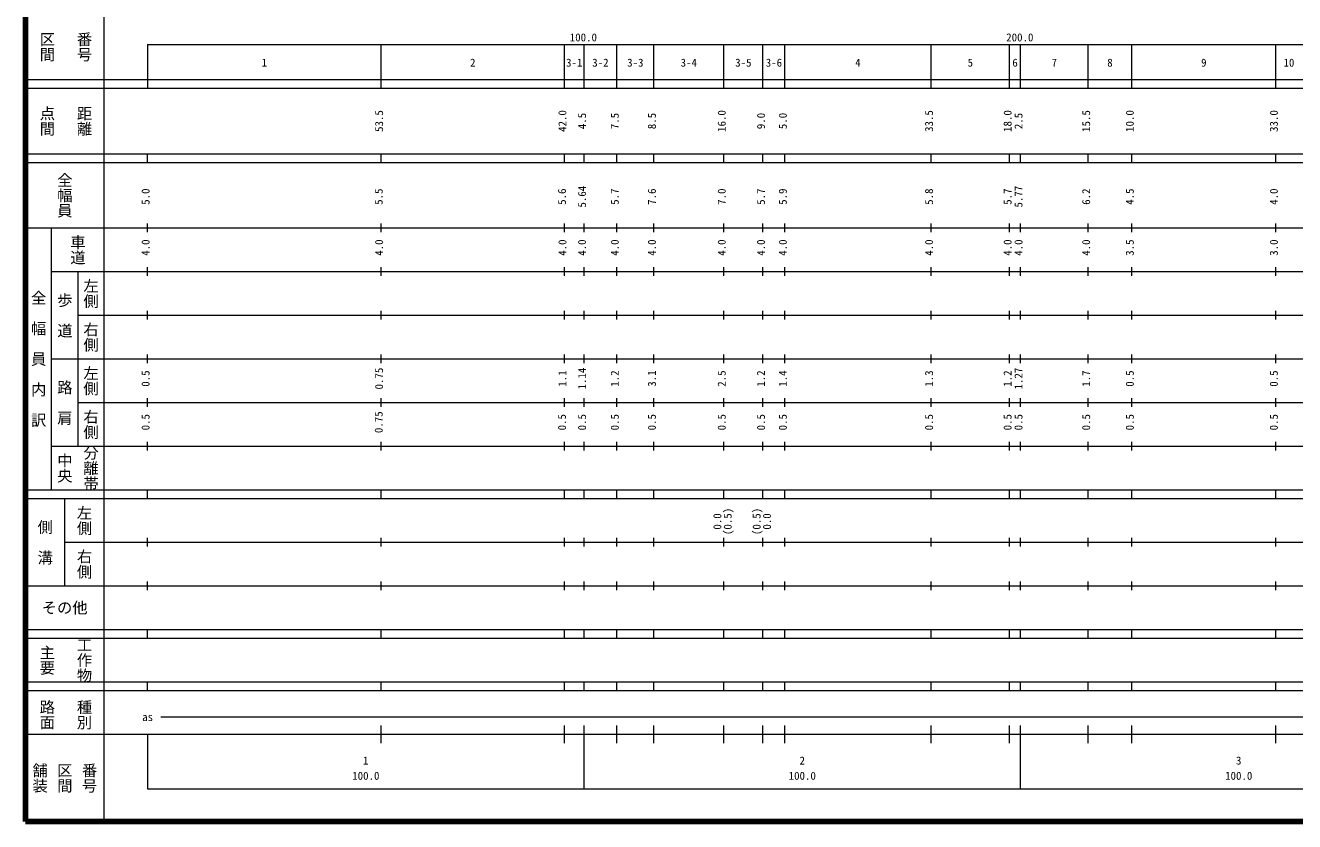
# Model space of a CAD drawing. Units: millimetres, scale not verified. Extents: x 40000 to 680000, y 20000 to 380000.
# Drawn here: x 40000 to 330803, y 20000 to 202409 of the extents above; entities that cross this region are included whole.
import ezdxf
from ezdxf.enums import TextEntityAlignment as Align

# ---------------------------------------------------------------- set-up
doc = ezdxf.new("R2010")
doc.units = ezdxf.units.MM
doc.header["$LTSCALE"] = 1000
doc.layers.add('M-TTL', color=2, linetype='Continuous', lineweight=140)
doc.layers.add('M-TTL-BAND', color=7, linetype='Continuous', lineweight=13)
doc.styles.add('@ＭＳ ゴシック', font='')
doc.styles.add('ＭＳ ゴシック', font='')
doc.styles.get('@ＭＳ ゴシック').set_extended_font_data('@MS Gothic')
doc.styles.get('ＭＳ ゴシック').set_extended_font_data('MS Gothic')

msp = doc.modelspace()

# ---------------------------------------------------------------- linework, layer by layer
at = {"layer": 'M-TTL'}
for p, q in [((40000, 380000), (40000, 20000)), ((40000, 20000), (680000, 20000))]:
    msp.add_line(p, q, dxfattribs=at)
at = {"layer": 'M-TTL-BAND'}
for p, q in [((58000, 370000), (58000, 20000)), ((68000, 198000), (579000, 198000)), ((68000, 198000), (68000, 188000)), ((121500, 188000), (121500, 198000)), ((163500, 188000), (163500, 198000)), ((168000, 188000), (168000, 198000)), ((175500, 188000), (175500, 198000)), ((184000, 188000), (184000, 198000)), ((200000, 188000), (200000, 198000)), ((209000, 188000), (209000, 198000)), ((214000, 188000), (214000, 198000)), ((247500, 188000), (247500, 198000)), ((265500, 188000), (265500, 198000)), ((268000, 188000), (268000, 198000)), ((283500, 188000), (283500, 198000)), ((293500, 188000), (293500, 198000)), ((326500, 188000), (326500, 198000)), ((40000, 190000), (579000, 190000)), ((40000, 188000), (579000, 188000)), ((40000, 173000), (579000, 173000)), ((68000, 171000), (68000, 173000)), ((121500, 171000), (121500, 173000)), ((163500, 171000), (163500, 173000)), ((168000, 171000), (168000, 173000)), ((175500, 171000), (175500, 173000)), ((184000, 171000), (184000, 173000)), ((200000, 171000), (200000, 173000)), ((209000, 171000), (209000, 173000)), ((214000, 171000), (214000, 173000)), ((247500, 171000), (247500, 173000)), ((265500, 171000), (265500, 173000)), ((268000, 171000), (268000, 173000)), ((283500, 171000), (283500, 173000)), ((293500, 171000), (293500, 173000)), ((326500, 171000), (326500, 173000)), ((40000, 171000), (579000, 171000)), ((40000, 156000), (579000, 156000)), ((46000, 96000), (46000, 156000)), ((68000, 155000), (68000, 157000)), ((121500, 155000), (121500, 157000)), ((163500, 155000), (163500, 157000)), ((168000, 155000), (168000, 157000)), ((175500, 155000), (175500, 157000)), ((184000, 155000), (184000, 157000)), ((200000, 155000), (200000, 157000)), ((209000, 155000), (209000, 157000)), ((214000, 155000), (214000, 157000)), ((247500, 155000), (247500, 157000)), ((265500, 155000), (265500, 157000)), ((268000, 155000), (268000, 157000)), ((283500, 155000), (283500, 157000)), ((293500, 155000), (293500, 157000)), ((326500, 155000), (326500, 157000)), ((46000, 146000), (579000, 146000)), ((52000, 146000), (52000, 106000)), ((68000, 145000), (68000, 147000)), ((121500, 145000), (121500, 147000)), ((163500, 145000), (163500, 147000)), ((168000, 145000), (168000, 147000)), ((175500, 145000), (175500, 147000)), ((184000, 145000), (184000, 147000)), ((200000, 145000), (200000, 147000)), ((209000, 145000), (209000, 147000)), ((214000, 145000), (214000, 147000)), ((247500, 145000), (247500, 147000)), ((265500, 145000), (265500, 147000)), ((268000, 145000), (268000, 147000)), ((283500, 145000), (283500, 147000)), ((293500, 145000), (293500, 147000)), ((326500, 145000), (326500, 147000)), ((68000, 135000), (68000, 137000)), ((121500, 135000), (121500, 137000)), ((163500, 135000), (163500, 137000)), ((168000, 135000), (168000, 137000)), ((175500, 135000), (175500, 137000)), ((184000, 135000), (184000, 137000)), ((200000, 135000), (200000, 137000)), ((209000, 135000), (209000, 137000)), ((214000, 135000), (214000, 137000)), ((247500, 135000), (247500, 137000)), ((265500, 135000), (265500, 137000)), ((268000, 135000), (268000, 137000)), ((283500, 135000), (283500, 137000)), ((293500, 135000), (293500, 137000)), ((326500, 135000), (326500, 137000)), ((52000, 136000), (579000, 136000)), ((46000, 126000), (579000, 126000)), ((68000, 125000), (68000, 127000)), ((121500, 125000), (121500, 127000)), ((163500, 125000), (163500, 127000)), ((168000, 125000), (168000, 127000)), ((175500, 125000), (175500, 127000)), ((184000, 125000), (184000, 127000)), ((200000, 125000), (200000, 127000)), ((209000, 125000), (209000, 127000)), ((214000, 125000), (214000, 127000)), ((247500, 125000), (247500, 127000)), ((265500, 125000), (265500, 127000)), ((268000, 125000), (268000, 127000)), ((283500, 125000), (283500, 127000)), ((293500, 125000), (293500, 127000)), ((326500, 125000), (326500, 127000)), ((68000, 115000), (68000, 117000)), ((121500, 115000), (121500, 117000)), ((163500, 115000), (163500, 117000)), ((168000, 115000), (168000, 117000)), ((175500, 115000), (175500, 117000)), ((184000, 115000), (184000, 117000)), ((200000, 115000), (200000, 117000)), ((209000, 115000), (209000, 117000)), ((214000, 115000), (214000, 117000)), ((247500, 115000), (247500, 117000)), ((265500, 115000), (265500, 117000)), ((268000, 115000), (268000, 117000)), ((283500, 115000), (283500, 117000)), ((293500, 115000), (293500, 117000)), ((326500, 115000), (326500, 117000)), ((52000, 116000), (579000, 116000)), ((46000, 106000), (579000, 106000)), ((68000, 105000), (68000, 107000)), ((121500, 105000), (121500, 107000)), ((163500, 105000), (163500, 107000)), ((168000, 105000), (168000, 107000)), ((175500, 105000), (175500, 107000)), ((184000, 105000), (184000, 107000)), ((200000, 105000), (200000, 107000)), ((209000, 105000), (209000, 107000)), ((214000, 105000), (214000, 107000)), ((247500, 105000), (247500, 107000)), ((265500, 105000), (265500, 107000)), ((268000, 105000), (268000, 107000)), ((283500, 105000), (283500, 107000)), ((293500, 105000), (293500, 107000)), ((326500, 105000), (326500, 107000)), ((40000, 96000), (579000, 96000)), ((68000, 94000), (68000, 96000)), ((121500, 94000), (121500, 96000)), ((163500, 94000), (163500, 96000)), ((168000, 94000), (168000, 96000)), ((175500, 94000), (175500, 96000)), ((184000, 94000), (184000, 96000)), ((200000, 94000), (200000, 96000)), ((209000, 94000), (209000, 96000)), ((214000, 94000), (214000, 96000)), ((247500, 94000), (247500, 96000)), ((265500, 94000), (265500, 96000)), ((268000, 94000), (268000, 96000)), ((283500, 94000), (283500, 96000)), ((293500, 94000), (293500, 96000)), ((326500, 94000), (326500, 96000)), ((40000, 94000), (579000, 94000)), ((49000, 94000), (49000, 74000)), ((68000, 83000), (68000, 85000)), ((121500, 83000), (121500, 85000)), ((163500, 83000), (163500, 85000)), ((168000, 83000), (168000, 85000)), ((175500, 83000), (175500, 85000)), ((184000, 83000), (184000, 85000)), ((200000, 83000), (200000, 85000)), ((209000, 83000), (209000, 85000)), ((214000, 83000), (214000, 85000)), ((247500, 83000), (247500, 85000)), ((265500, 83000), (265500, 85000)), ((268000, 83000), (268000, 85000)), ((283500, 83000), (283500, 85000)), ((293500, 83000), (293500, 85000)), ((326500, 83000), (326500, 85000)), ((49000, 84000), (579000, 84000)), ((40000, 74000), (579000, 74000)), ((68000, 73000), (68000, 75000)), ((121500, 73000), (121500, 75000)), ((163500, 73000), (163500, 75000)), ((168000, 73000), (168000, 75000)), ((175500, 73000), (175500, 75000)), ((184000, 73000), (184000, 75000)), ((200000, 73000), (200000, 75000)), ((209000, 73000), (209000, 75000)), ((214000, 73000), (214000, 75000)), ((247500, 73000), (247500, 75000)), ((265500, 73000), (265500, 75000)), ((268000, 73000), (268000, 75000)), ((283500, 73000), (283500, 75000)), ((293500, 73000), (293500, 75000)), ((326500, 73000), (326500, 75000)), ((40000, 64000), (579000, 64000)), ((68000, 62000), (68000, 64000)), ((121500, 62000), (121500, 64000)), ((163500, 62000), (163500, 64000)), ((168000, 62000), (168000, 64000)), ((175500, 62000), (175500, 64000)), ((184000, 62000), (184000, 64000)), ((200000, 62000), (200000, 64000)), ((209000, 62000), (209000, 64000)), ((214000, 62000), (214000, 64000)), ((247500, 62000), (247500, 64000)), ((265500, 62000), (265500, 64000)), ((268000, 62000), (268000, 64000)), ((283500, 62000), (283500, 64000)), ((293500, 62000), (293500, 64000)), ((326500, 62000), (326500, 64000)), ((40000, 62000), (579000, 62000)), ((40000, 52000), (579000, 52000)), ((40000, 50000), (579000, 50000)), ((68000, 50000), (68000, 52000)), ((121500, 50000), (121500, 52000)), ((163500, 50000), (163500, 52000)), ((168000, 50000), (168000, 52000)), ((175500, 50000), (175500, 52000)), ((184000, 50000), (184000, 52000)), ((200000, 50000), (200000, 52000)), ((209000, 50000), (209000, 52000)), ((214000, 50000), (214000, 52000)), ((247500, 50000), (247500, 52000)), ((265500, 50000), (265500, 52000)), ((268000, 50000), (268000, 52000)), ((283500, 50000), (283500, 52000)), ((293500, 50000), (293500, 52000)), ((326500, 50000), (326500, 52000)), ((71000, 44000), (565000, 44000)), ((121500, 38000), (121500, 42000)), ((163500, 38000), (163500, 42000)), ((168000, 27500), (168000, 42000)), ((175500, 38000), (175500, 42000)), ((184000, 38000), (184000, 42000)), ((200000, 38000), (200000, 42000)), ((209000, 38000), (209000, 42000)), ((214000, 38000), (214000, 42000)), ((247500, 38000), (247500, 42000)), ((265500, 38000), (265500, 42000)), ((268000, 27500), (268000, 42000)), ((283500, 38000), (283500, 42000)), ((293500, 38000), (293500, 42000)), ((326500, 38000), (326500, 42000)), ((40000, 40000), (579000, 40000)), ((68000, 40000), (68000, 27500)), ((68000, 27500), (579000, 27500))]:
    msp.add_line(p, q, dxfattribs=at)

# ---------------------------------------------------------------- texts
at = {"layer": 'M-TTL-BAND', "style": '@ＭＳ ゴシック'}
for s, p in [('番号', (53500, 197500)), ('区間', (45000, 197500)), ('点間', (45000, 180500)), ('距離', (53500, 180500)), ('全幅員', (49000, 163500)), ('車道', (52000, 151000)), ('左側', (55000, 141000)), ('全\u3000幅\u3000員\u3000内\u3000訳', (43000, 126000)), ('歩\u3000道', (49000, 136000)), ('右側', (55000, 131000)), ('左側', (55000, 121000)), ('路\u3000肩', (49000, 116000)), ('右側', (55000, 111000)), ('分離帯', (55000, 101000)), ('中央', (49000, 101000)), ('左側', (53500, 89000)), ('側\u3000溝', (44500, 84000)), ('右側', (53500, 79000)), ('工作物', (53500, 57000)), ('主要', (45000, 57000)), ('路面', (45000, 44500)), ('種別', (53500, 44500)), ('舗装', (43333, 30000)), ('区間', (49000, 30000)), ('番号', (54667, 30000))]:
    msp.add_text(s, height=2566, rotation=270, dxfattribs=at).set_placement(p, align=Align.MIDDLE_CENTER)
at = {"layer": 'M-TTL-BAND', "style": 'ＭＳ ゴシック'}
for s, p in [('100.0', (167844, 198195)), ('200.0', (267844, 198195)), ('1', (94750, 192405)), ('2', (142500, 192405)), ('3-1', (165750, 192405)), ('3-2', (171750, 192405)), ('3-3', (179750, 192405)), ('3-4', (192000, 192405)), ('3-5', (204500, 192405)), ('3-6', (211500, 192405)), ('4', (230750, 192405)), ('5', (256500, 192405)), ('6', (266750, 192405)), ('7', (275750, 192405)), ('8', (288500, 192405)), ('9', (310000, 192405)), ('10', (329500, 192405)), ('as', (68000, 42500)), ('1', (118000, 32523)), ('2', (218000, 32523)), ('3', (318000, 32523)), ('100.0', (118000, 29033)), ('100.0', (218000, 29033)), ('100.0', (318000, 29033))]:
    msp.add_text(s, height=1833, dxfattribs=at).set_placement(p, align=Align.BOTTOM_CENTER)
for s, p in [('53.5', (122500, 180500)), ('42.0', (164500, 180500)), ('4.5', (169000, 180500)), ('7.5', (176500, 180500)), ('8.5', (185000, 180500)), ('16.0', (201000, 180500)), ('9.0', (210000, 180500)), ('5.0', (215000, 180500)), ('33.5', (248500, 180500)), ('18.0', (266500, 180500)), ('2.5', (269000, 180500)), ('15.5', (284500, 180500)), ('10.0', (294500, 180500)), ('33.0', (327500, 180500)), ('5.0', (69000, 163174)), ('5.5', (122404, 163174)), ('5.6', (164404, 163174)), ('5.64', (169000, 163174)), ('5.7', (176500, 163174)), ('7.6', (185000, 163174)), ('7.0', (201000, 163174)), ('5.7', (210000, 163174)), ('5.9', (215000, 163174)), ('5.8', (248500, 163174)), ('5.7', (266500, 163174)), ('5.77', (269000, 163174)), ('6.2', (284500, 163174)), ('4.5', (294500, 163174)), ('4.0', (327500, 163174)), ('4.0', (69000, 151500)), ('4.0', (122500, 151500)), ('4.0', (164500, 151500)), ('4.0', (169000, 151500)), ('4.0', (176500, 151500)), ('4.0', (185000, 151500)), ('4.0', (201000, 151500)), ('4.0', (210000, 151500)), ('4.0', (215000, 151500)), ('4.0', (248500, 151500)), ('4.0', (266500, 151500)), ('4.0', (269000, 151500)), ('4.0', (284500, 151500)), ('3.5', (294500, 151500)), ('3.0', (327500, 151500)), ('0.5', (69000, 121500)), ('0.75', (122500, 121500)), ('1.1', (164500, 121500)), ('1.14', (169000, 121500)), ('1.2', (176500, 121500)), ('3.1', (185000, 121500)), ('2.5', (201000, 121500)), ('1.2', (210000, 121500)), ('1.4', (215000, 121500)), ('1.3', (248500, 121500)), ('1.2', (266500, 121500)), ('1.27', (269000, 121500)), ('1.7', (284500, 121500)), ('0.5', (294500, 121500)), ('0.5', (327500, 121500)), ('0.75', (122404, 111500)), ('0.5', (69000, 111500)), ('0.5', (164404, 111500)), ('0.5', (169000, 111500)), ('0.5', (176500, 111500)), ('0.5', (185000, 111500)), ('0.5', (201000, 111500)), ('0.5', (210000, 111500)), ('0.5', (215000, 111500)), ('0.5', (248500, 111500)), ('0.5', (266500, 111500)), ('0.5', (269000, 111500)), ('0.5', (284500, 111500)), ('0.5', (294500, 111500)), ('0.5', (327500, 111500)), ('0.0', (200000, 88764)), ('(0.5)', (202370, 88764)), ('(0.5)', (209000, 88764)), ('0.0', (211370, 88764))]:
    msp.add_text(s, height=1833, rotation=90, dxfattribs=at).set_placement(p, align=Align.BOTTOM_CENTER)
msp.add_text('その他', height=2566, dxfattribs=at).set_placement((49000, 69000), align=Align.MIDDLE_CENTER)

doc.saveas('drawing.dxf')
